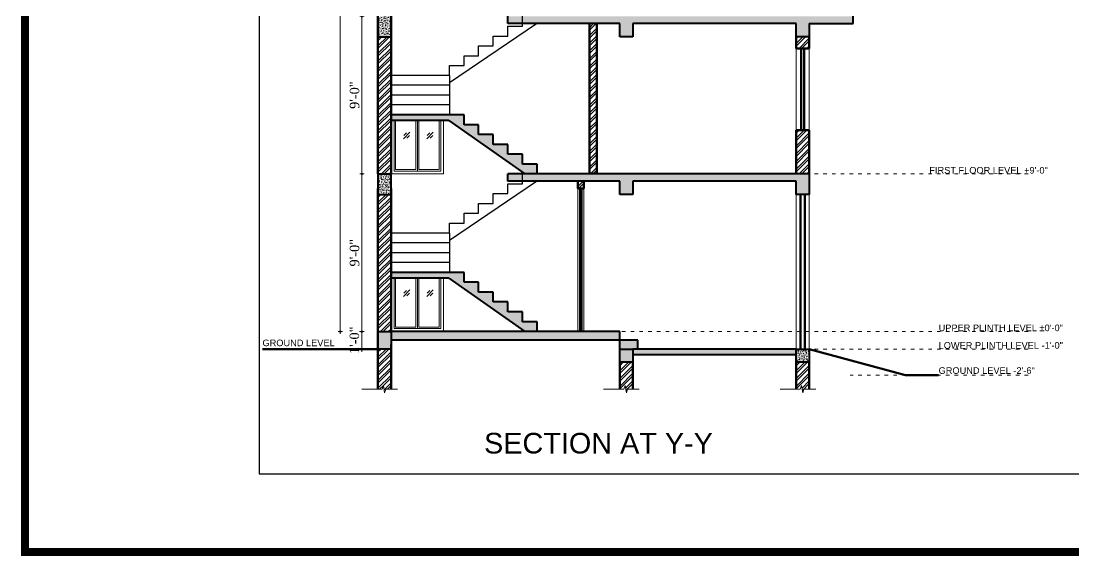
# Model space of a CAD drawing. Header units: inches. Extents: x 5914 to 162157, y -20538 to 282354.
# Drawn here: x 153056 to 153777, y -20538 to -20172 of the extents above; entities that cross this region are included whole.
import ezdxf

# ---------------------------------------------------------------- set-up
doc = ezdxf.new("R2010")
doc.units = ezdxf.units.IN
doc.header["$MEASUREMENT"] = 0
doc.header["$PDMODE"] = 99
doc.linetypes.add('ACAD_ISO03W100', pattern=[30, 12, -18])
for name, color, linetype, lineweight in [('CONC. OUTLINE RA', 150, 'Continuous', 40), ('DOOR-WIN RA', 3, 'Continuous', 20), ('ELE1 RA', 1, 'Continuous', 30), ('Hatch', 254, 'Continuous', 9), ('HATCH RA', 8, 'Continuous', 5), ('HIDDEN RA', 253, 'ACAD_ISO03W100', 9), ('Outline', 4, 'Continuous', 9), ('WALL RA', 42, 'Continuous', 50)]:
    doc.layers.add(name, color=color, linetype=linetype, lineweight=lineweight)
doc.layers.add('lettring', color=7, linetype='Continuous')
doc.styles.add('DIM', font='dutch.ttf')
doc.styles.get("Standard").update_dxf_attribs({"font": 'arial.ttf'})
doc.dimstyles.new('Copy of DIM 8', dxfattribs={"dimtxt": 6.5, "dimasz": 1, "dimexe": 6, "dimexo": 18, "dimgap": 1.6875, "dimtad": 1, "dimdec": 0, "dimzin": 3, "dimdsep": 46, "dimlunit": 4, "dimtxsty": 'DIM', "dimblk": 'dot 2', "dimcen": 0.09375, "dimse1": 1, "dimse2": 1, "dimclrd": 1, "dimclre": 1, "dimclrt": 256, "dimadec": 0, "dimazin": 0, "dimtfac": 0.75, "dimtdec": 0, "dimtix": 1, "dimtmove": 1, "dimatfit": 3, "dimldrblk": 'DOT', "dimfxl": 1, "dimtolj": 1, "dimtzin": 0, "dimlwd": 9, "dimlwe": 9, "dimarcsym": 0})
pattern_1 = [(45, (-6191.158, -5206.654), (-2.65165043, 2.65165043), []), (45, (-6189.3902, -5206.654), (-2.65165043, 2.65165043), [])]
pattern_2 = [(45, (-6191.158, -5202.654), (-2.65165043, 2.65165043), []), (45, (-6189.3902, -5202.654), (-2.65165043, 2.65165043), [])]
pattern_3 = [(50, (-6191.158, -5206.6541), (1.793150457, -0.156880337), [0.1875, -2.0625]), (355, (-6191.158, -5206.654), (-0.346878334, 1.880480334), [0.15, -1.65]), (100.4514445, (-6191.0085, -5206.6671), (1.446272117, 1.723599977), [0.15935048, -1.75285528]), (46.1842, (-6191.158, -5206.154), (2.668103327, -0.413798202), [0.28125, -3.09375]), (96.6356355, (-6190.9356, -5206.1886), (2.336654864, 2.4352965), [0.239025855, -2.6292844]), (351.184164, (-6191.158, -5206.154), (2.336654863, 2.4352965), [0.225, -2.475000002]), (21, (-6190.908, -5206.2791), (1.49226763, -1.006547227), [0.1875, -2.0625]), (326, (-6190.908, -5206.279), (0.60828833, 1.812875113), [0.15, -1.65]), (71.4514447, (-6190.7836, -5206.363), (2.100555942, 0.806327882), [0.159350475, -1.75285528]), (37.5, (-6191.158, -5206.6541), (0.0303996383, 0.8322346346), [0, -1.63, 0, -1.675, 0, -1.65625]), (7.5, (-6191.158, -5206.6541), (0.6576738436, 0.9860292797), [0, -0.955, 0, -1.5925, 0, -0.63125]), (327.5, (-6191.7155, -5206.6541), (1.3345560904, -0.0563871793), [0, -0.625, 0, -1.95, 0, -2.5875]), (317.5, (-6191.9655, -5206.6541), (1.457965423, 0.250262456), [0, -0.8125, 0, -1.295, 0, -1.8375])]
pattern_4 = [(50, (-6191.158, -5210.6541), (1.793150457, -0.156880337), [0.1875, -2.0625]), (355, (-6191.158, -5210.654), (-0.346878334, 1.880480334), [0.15, -1.65]), (100.4514445, (-6191.0085, -5210.6671), (1.446272117, 1.723599977), [0.15935048, -1.75285528]), (46.1842, (-6191.158, -5210.154), (2.668103327, -0.413798202), [0.28125, -3.09375]), (96.6356355, (-6190.9356, -5210.1886), (2.336654864, 2.4352965), [0.239025855, -2.6292844]), (351.184164, (-6191.158, -5210.154), (2.336654863, 2.4352965), [0.225, -2.475000002]), (21, (-6190.908, -5210.2791), (1.49226763, -1.006547227), [0.1875, -2.0625]), (326, (-6190.908, -5210.279), (0.60828833, 1.812875113), [0.15, -1.65]), (71.4514447, (-6190.7836, -5210.363), (2.100555942, 0.806327882), [0.159350475, -1.75285528]), (37.5, (-6191.158, -5210.6541), (0.0303996383, 0.8322346346), [0, -1.63, 0, -1.675, 0, -1.65625]), (7.5, (-6191.158, -5210.6541), (0.6576738436, 0.9860292797), [0, -0.955, 0, -1.5925, 0, -0.63125]), (327.5, (-6191.7155, -5210.6541), (1.3345560904, -0.0563871793), [0, -0.625, 0, -1.95, 0, -2.5875]), (317.5, (-6191.9655, -5210.6541), (1.457965423, 0.250262456), [0, -0.8125, 0, -1.295, 0, -1.8375])]

# ---------------------------------------------------------------- blocks, each defined once
blk = doc.blocks.new('dot1')
at = {"layer": 'Hatch'}
h = blk.add_hatch(color=256, dxfattribs=at)
edge = h.paths.add_edge_path()
edge.add_arc((0, 0), 1, 0, 360)
for p, q in [((3, 0), (-3, 0)), ((0, 3), (0, -3))]:
    blk.add_line(p, q, dxfattribs=at)
blk.add_circle((0, 0), 1, dxfattribs=at)
blk = doc.blocks.new('dot 2')
at = {"layer": 'Hatch', "xscale": 0.5, "yscale": 0.5, "zscale": 0.5}
blk.add_blockref('dot1', (0, 0), dxfattribs=at)
blk = doc.blocks.new('*D650')
at = {"layer": 'Defpoints', "color": 0, "transparency": 16777216}
for p in [(152297.97, -20191.26), (152309.02, -20191.26), (152309.02, -20299.26)]:
    blk.add_point(p, dxfattribs=at)
at = {"layer": 'lettring', "color": 1, "lineweight": 9, "transparency": 16777216}
blk.add_line((152297.97, -20298.26), (152297.97, -20192.26), dxfattribs=at)
for p, rotation in [((152297.97, -20191.26), 90), ((152297.97, -20299.26), 270)]:
    blk.add_blockref('dot 2', p, dxfattribs=dict(at, rotation=rotation))
at = {"layer": 'lettring', "transparency": 16777216, "insert": (152292.97, -20245.26), "char_height": 6.5, "attachment_point": 5, "rotation": 90, "style": 'DIM'}
blk.add_mtext('\\A1;9\'-0"', dxfattribs=at)
blk = doc.blocks.new('_Dot')
at = {"color": 0, "linetype": 'ByBlock', "lineweight": -2}
blk.add_line((-0.5, 0), (-1, 0), dxfattribs=at)
at = {"color": 0, "linetype": 'ByBlock', "const_width": 0.5}
blk.add_lwpolyline([(-0.25, 0, 1), (0.25, 0, 1)], format="xyb", close=True, dxfattribs=at)
blk = doc.blocks.new('*D651')
at = {"layer": 'Defpoints', "color": 0, "transparency": 16777216}
for p in [(152309.02, -20299.26), (152297.89, -20311.26), (152309.02, -20311.26)]:
    blk.add_point(p, dxfattribs=at)
at = {"layer": 'lettring', "color": 1, "lineweight": 9, "transparency": 16777216}
for p, q in [((152297.89, -20298.26), (152297.89, -20297.26)), ((152297.89, -20299.26), (152297.89, -20311.26)), ((152297.89, -20312.26), (152297.89, -20313.26))]:
    blk.add_line(p, q, dxfattribs=at)
for p, rotation in [((152297.89, -20299.26), 270), ((152297.89, -20311.26), 90)]:
    blk.add_blockref('dot 2', p, dxfattribs=dict(at, rotation=rotation))
at = {"layer": 'lettring', "transparency": 16777216, "insert": (152292.87, -20305.26), "char_height": 6.5, "attachment_point": 5, "rotation": 90, "style": 'DIM'}
blk.add_mtext('\\A1;1\'-0"', dxfattribs=at)
blk = doc.blocks.new('*D652')
at = {"layer": 'Defpoints', "color": 0, "transparency": 16777216}
for p in [(152297.97, -20083.26), (152309.02, -20083.26), (152309.02, -20191.26)]:
    blk.add_point(p, dxfattribs=at)
at = {"layer": 'lettring', "color": 1, "lineweight": 9, "transparency": 16777216}
blk.add_line((152297.97, -20190.26), (152297.97, -20084.26), dxfattribs=at)
for p, rotation in [((152297.97, -20083.26), 90), ((152297.97, -20191.26), 270)]:
    blk.add_blockref('dot 2', p, dxfattribs=dict(at, rotation=rotation))
at = {"layer": 'lettring', "transparency": 16777216, "insert": (152292.97, -20137.26), "char_height": 6.5, "attachment_point": 5, "rotation": 90, "style": 'DIM'}
blk.add_mtext('\\A1;9\'-0"', dxfattribs=at)
blk = doc.blocks.new('*D658')
at = {"layer": 'Defpoints', "color": 0, "transparency": 16777216}
for p in [(152321.25, -19759.26), (152283.2, -20299.26), (152321.25, -20299.26)]:
    blk.add_point(p, dxfattribs=at)
at = {"layer": 'lettring', "color": 1, "lineweight": 9, "transparency": 16777216}
blk.add_line((152283.2, -19760.26), (152283.2, -20298.26), dxfattribs=at)
for p, rotation in [((152283.2, -19759.26), 90), ((152283.2, -20299.26), 270)]:
    blk.add_blockref('dot 2', p, dxfattribs=dict(at, rotation=rotation))
at = {"layer": 'lettring', "transparency": 16777216, "insert": (152278.13, -20029.26), "char_height": 6.5, "attachment_point": 5, "rotation": 90, "style": 'DIM'}
blk.add_mtext('\\A1;45\'-0"', dxfattribs=at)
blk = doc.blocks.new('FSDF')
at = {"layer": 'HATCH RA', "transparency": 33554687}
h = blk.add_hatch(dxfattribs=at)
h.set_pattern_fill('AR-CONC', color=256, scale=0.25)
h.set_pattern_definition(pattern_4)
h.paths.add_polyline_path([(152318.02, -20083.26), (152309.02, -20083.26), (152309.02, -20097.26), (152318.02, -20097.26)])
h = blk.add_hatch(dxfattribs=at)
h.set_pattern_fill('AR-CONC', color=256, scale=0.25)
h.set_pattern_definition(pattern_4)
h.paths.add_polyline_path([(152474.72, -20088.26), (152474.72, -20097.26), (152483.72, -20097.26), (152483.72, -20088.26), (152595.66, -20088.26), (152595.66, -20097.26), (152604.66, -20097.26), (152604.66, -20088.26), (152634.66, -20088.26), (152634.66, -20083.26), (152398.02, -20083.26), (152398.02, -20088.26)])
h = blk.add_hatch(dxfattribs=at)
h.set_pattern_fill('ANSI32', color=256, scale=10)
h.set_pattern_definition(pattern_1)
h.paths.add_polyline_path([(152459.02, -20088.26), (152454.02, -20088.26), (152454.02, -20191.26), (152459.02, -20191.26)])
h = blk.add_hatch(dxfattribs=at)
h.set_pattern_fill('ANSI32', color=256, scale=10)
h.set_pattern_definition(pattern_1)
h.paths.add_polyline_path([(152309.02, -20191.26), (152318.02, -20191.26), (152318.02, -20097.26), (152309.02, -20097.26)])
h = blk.add_hatch(dxfattribs=at)
h.set_pattern_fill('ANSI32', color=256, scale=10)
h.set_pattern_definition([(45, (-6191.158, -5210.654), (-2.65165043, 2.65165043), []), (45, (-6189.3902, -5210.654), (-2.65165043, 2.65165043), [])])
h.paths.add_polyline_path([(152604.66, -20105.26), (152604.66, -20097.26), (152595.66, -20097.26), (152595.66, -20105.26)])
h = blk.add_hatch(dxfattribs=at)
h.set_pattern_fill('AR-CONC', color=256, scale=0.25)
h.set_pattern_definition([(50, (0, -216), (1.793150457, -0.156880337), [0.1875, -2.0625]), (355, (0, -216), (-0.346878334, 1.880480334), [0.15, -1.65]), (100.4514445, (0.1494, -216.013), (1.446272117, 1.723599977), [0.15935048, -1.75285528]), (46.1842, (0, -215.5), (2.668103327, -0.413798202), [0.28125, -3.09375]), (96.6356355, (0.2223, -215.5345), (2.336654864, 2.4352965), [0.239025855, -2.6292844]), (351.184164, (0, -215.5), (2.336654863, 2.4352965), [0.225, -2.475000002]), (21, (0.25, -215.625), (1.49226763, -1.006547227), [0.1875, -2.0625]), (326, (0.25, -215.625), (0.60828833, 1.812875113), [0.15, -1.65]), (71.4514447, (0.3744, -215.7089), (2.100555942, 0.806327882), [0.159350475, -1.75285528]), (37.5, (0, -216), (0.0303996383, 0.8322346346), [0, -1.63, 0, -1.675, 0, -1.65625]), (7.5, (0, -216), (0.6576738436, 0.9860292797), [0, -0.955, 0, -1.5925, 0, -0.63125]), (327.5, (-0.5575, -216), (1.3345560904, -0.0563871793), [0, -0.625, 0, -1.95, 0, -2.5875]), (317.5, (-0.8075, -216), (1.457965423, 0.250262456), [0, -0.8125, 0, -1.295, 0, -1.8375])])
h.paths.add_polyline_path([(152408.02, -20177.76), (152398.02, -20177.76), (152398.02, -20171.01), (152388.02, -20171.01), (152388.02, -20164.26), (152378.02, -20164.26), (152378.02, -20157.51), (152368.02, -20157.51), (152368.02, -20150.76), (152358.02, -20150.76), (152318.02, -20150.76), (152318.02, -20154.76), (152357.48, -20154.76), (152409.62, -20191.26), (152418.02, -20191.26), (152418.02, -20184.51), (152408.02, -20184.51)])
h = blk.add_hatch(dxfattribs=at)
h.set_pattern_fill('ANSI32', color=256, scale=10)
h.set_pattern_definition(pattern_1)
h.paths.add_polyline_path([(152604.66, -20161.26), (152595.66, -20161.26), (152595.66, -20191.26), (152604.66, -20191.26)])
h = blk.add_hatch(dxfattribs=at)
h.set_pattern_fill('AR-CONC', color=256, scale=0.25)
h.set_pattern_definition(pattern_3)
h.paths.add_polyline_path([(152309.02, -20191.26), (152309.02, -20205.26), (152318.02, -20205.26), (152318.02, -20191.26)])
h = blk.add_hatch(dxfattribs=at)
h.set_pattern_fill('AR-CONC', color=256, scale=0.25)
h.set_pattern_definition(pattern_3)
h.paths.add_polyline_path([(152474.72, -20196.26), (152474.72, -20205.26), (152483.72, -20205.26), (152483.72, -20196.26), (152595.66, -20196.26), (152595.66, -20205.26), (152604.66, -20205.26), (152604.66, -20191.26), (152398.02, -20191.26), (152398.02, -20196.26)])
h = blk.add_hatch(dxfattribs=at)
h.set_pattern_fill('ANSI32', color=256, scale=10)
h.set_pattern_definition(pattern_1)
h.paths.add_polyline_path([(152450.02, -20201.26), (152450.02, -20196.26), (152446.02, -20196.26), (152446.02, -20201.26)])
h = blk.add_hatch(dxfattribs=at)
h.set_pattern_fill('ANSI32', color=256, scale=10)
h.set_pattern_definition(pattern_2)
h.paths.add_polyline_path([(152318.02, -20205.26), (152309.02, -20205.26), (152309.02, -20299.26), (152318.02, -20299.26)])
h = blk.add_hatch(dxfattribs=at)
h.set_pattern_fill('AR-CONC', color=256, scale=0.25)
h.set_pattern_definition([(50, (0, -324), (1.793150457, -0.156880337), [0.1875, -2.0625]), (355, (0, -324), (-0.346878334, 1.880480334), [0.15, -1.65]), (100.4514445, (0.1494, -324.013), (1.446272117, 1.723599977), [0.15935048, -1.75285528]), (46.1842, (0, -323.5), (2.668103327, -0.413798202), [0.28125, -3.09375]), (96.6356355, (0.2223, -323.5345), (2.336654864, 2.4352965), [0.239025855, -2.6292844]), (351.184164, (0, -323.5), (2.336654863, 2.4352965), [0.225, -2.475000002]), (21, (0.25, -323.625), (1.49226763, -1.006547227), [0.1875, -2.0625]), (326, (0.25, -323.625), (0.60828833, 1.812875113), [0.15, -1.65]), (71.4514447, (0.3744, -323.7089), (2.100555942, 0.806327882), [0.159350475, -1.75285528]), (37.5, (0, -324), (0.0303996383, 0.8322346346), [0, -1.63, 0, -1.675, 0, -1.65625]), (7.5, (0, -324), (0.6576738436, 0.9860292797), [0, -0.955, 0, -1.5925, 0, -0.63125]), (327.5, (-0.5575, -324), (1.3345560904, -0.0563871793), [0, -0.625, 0, -1.95, 0, -2.5875]), (317.5, (-0.8075, -324), (1.457965423, 0.250262456), [0, -0.8125, 0, -1.295, 0, -1.8375])])
h.paths.add_polyline_path([(152408.02, -20285.76), (152398.02, -20285.76), (152398.02, -20279.01), (152388.02, -20279.01), (152388.02, -20272.26), (152378.02, -20272.26), (152378.02, -20265.51), (152368.02, -20265.51), (152368.02, -20258.76), (152358.02, -20258.76), (152318.02, -20258.76), (152318.02, -20262.76), (152357.48, -20262.76), (152409.62, -20299.26), (152418.02, -20299.26), (152418.02, -20292.51), (152408.02, -20292.51)])
h = blk.add_hatch(dxfattribs=at)
h.set_pattern_fill('AR-CONC', color=256, scale=0.25)
h.set_pattern_definition([(50, (0, 0), (1.793150457, -0.156880337), [0.1875, -2.0625]), (355, (0, 0), (-0.346878334, 1.880480334), [0.15, -1.65]), (100.4514445, (0.1494, -0.013), (1.446272117, 1.723599977), [0.15935048, -1.75285528]), (46.1842, (0, 0.5), (2.668103327, -0.413798202), [0.28125, -3.09375]), (96.6356355, (0.2223, 0.4655), (2.336654864, 2.4352965), [0.239025855, -2.6292844]), (351.184164, (0, 0.5), (2.336654863, 2.4352965), [0.225, -2.475000002]), (21, (0.25, 0.375), (1.49226763, -1.006547227), [0.1875, -2.0625]), (326, (0.25, 0.375), (0.60828833, 1.812875113), [0.15, -1.65]), (71.4514447, (0.3744, 0.2911), (2.100555942, 0.806327882), [0.159350475, -1.75285528]), (37.5, (0, 0), (0.0303996383, 0.8322346346), [0, -1.63, 0, -1.675, 0, -1.65625]), (7.5, (0, 0), (0.6576738436, 0.9860292797), [0, -0.955, 0, -1.5925, 0, -0.63125]), (327.5, (-0.5575, 0), (1.3345560904, -0.0563871793), [0, -0.625, 0, -1.95, 0, -2.5875]), (317.5, (-0.8075, 0), (1.457965423, 0.250262456), [0, -0.8125, 0, -1.295, 0, -1.8375])])
h.paths.add_polyline_path([(152483.72, -20311.26), (152474.72, -20311.26), (152474.72, -20320.26), (152483.72, -20320.26)])
h.paths.add_polyline_path([(152595.66, -20311.26), (152561.62, -20311.26), (152483.72, -20311.26), (152483.72, -20315.26), (152595.66, -20315.26)])
h.paths.add_polyline_path([(152487.02, -20305.26), (152474.72, -20305.26), (152474.72, -20311.26), (152483.72, -20311.26), (152487.02, -20311.26)])
h.paths.add_polyline_path([(152474.72, -20299.26), (152318.02, -20299.26), (152318.02, -20305.26), (152474.72, -20305.26)])
h.paths.add_polyline_path([(152318.02, -20299.26), (152309.02, -20299.26), (152309.02, -20311.24), (152318.02, -20311.24)])
h = blk.add_hatch(dxfattribs=at)
h.set_pattern_fill('ANSI32', color=256, scale=10)
h.set_pattern_definition(pattern_2)
h.paths.add_polyline_path([(152318.02, -20311.24), (152309.02, -20311.24), (152309.02, -20338.76), (152311.83, -20338.76), (152312.71, -20336.17), (152313.57, -20341.28), (152314.29, -20338.76), (152318.02, -20338.76)])
h = blk.add_hatch(dxfattribs=at)
h.set_pattern_fill('AR-CONC', color=256, scale=0.25)
h.set_pattern_definition([(50, (1.529, 0), (1.793150457, -0.156880337), [0.1875, -2.0625]), (355, (1.529, 0), (-0.346878334, 1.880480334), [0.15, -1.65]), (100.4514445, (1.6784, -0.013), (1.446272117, 1.723599977), [0.15935048, -1.75285528]), (46.1842, (1.529, 0.5), (2.668103327, -0.413798202), [0.28125, -3.09375]), (96.6356355, (1.7513, 0.4655), (2.336654864, 2.4352965), [0.239025855, -2.6292844]), (351.184164, (1.529, 0.5), (2.336654863, 2.4352965), [0.225, -2.475000002]), (21, (1.779, 0.375), (1.49226763, -1.006547227), [0.1875, -2.0625]), (326, (1.779, 0.375), (0.60828833, 1.812875113), [0.15, -1.65]), (71.4514447, (1.9033, 0.2911), (2.100555942, 0.806327882), [0.159350475, -1.75285528]), (37.5, (1.52894, 0), (0.0303996383, 0.8322346346), [0, -1.63, 0, -1.675, 0, -1.65625]), (7.5, (1.5289, 0), (0.6576738436, 0.9860292797), [0, -0.955, 0, -1.5925, 0, -0.63125]), (327.5, (0.97144, 0), (1.3345560904, -0.0563871793), [0, -0.625, 0, -1.95, 0, -2.5875]), (317.5, (0.7214, 0), (1.457965423, 0.250262456), [0, -0.8125, 0, -1.295, 0, -1.8375])])
h.paths.add_polyline_path([(152604.66, -20320.26), (152604.66, -20311.26), (152595.66, -20311.26), (152595.66, -20316.26), (152595.66, -20320.26)])
h = blk.add_hatch(dxfattribs=at)
h.set_pattern_fill('ANSI32', color=256, scale=10)
h.set_pattern_definition(pattern_2)
h.paths.add_polyline_path([(152483.72, -20320.26), (152474.72, -20320.26), (152474.72, -20338.76), (152477.53, -20338.76), (152478.41, -20336.17), (152479.27, -20341.28), (152479.99, -20338.76), (152483.72, -20338.76)])
h = blk.add_hatch(dxfattribs=at)
h.set_pattern_fill('ANSI32', color=256, scale=10)
h.set_pattern_definition([(45, (-6070.2195, -5202.654), (-2.65165043, 2.65165043), []), (45, (-6068.4518, -5202.654), (-2.65165043, 2.65165043), [])])
h.paths.add_polyline_path([(152604.66, -20320.26), (152595.66, -20320.26), (152595.66, -20338.76), (152598.47, -20338.76), (152599.35, -20336.17), (152600.21, -20341.28), (152600.93, -20338.76), (152604.66, -20338.76)])
at = {"layer": 'CONC. OUTLINE RA'}
for p, q in [((152309.02, -20083.26), (152309.02, -20097.26)), ((152318.02, -20097.26), (152318.02, -20083.26)), ((152398.02, -20088.26), (152398.02, -20083.26)), ((152634.66, -20088.26), (152634.66, -20083.26)), ((152474.72, -20088.26), (152398.02, -20088.26)), ((152474.72, -20097.26), (152474.72, -20088.26)), ((152595.66, -20088.26), (152483.72, -20088.26)), ((152483.72, -20088.26), (152483.72, -20097.26)), ((152595.66, -20097.26), (152595.66, -20088.26)), ((152604.66, -20088.26), (152604.66, -20097.26)), ((152604.66, -20088.26), (152634.66, -20088.26)), ((152309.02, -20097.26), (152318.02, -20097.26)), ((152483.72, -20097.26), (152474.72, -20097.26)), ((152604.66, -20097.26), (152595.66, -20097.26)), ((152368.02, -20150.76), (152318.02, -20150.76)), ((152357.48, -20154.76), (152318.02, -20154.76)), ((152357.48, -20154.76), (152409.62, -20191.26)), ((152368.02, -20150.76), (152358.02, -20150.76)), ((152368.02, -20157.51), (152368.02, -20150.76)), ((152378.02, -20157.51), (152368.02, -20157.51)), ((152378.02, -20164.26), (152378.02, -20157.51)), ((152388.02, -20164.26), (152378.02, -20164.26)), ((152388.02, -20171.01), (152388.02, -20164.26)), ((152398.02, -20171.01), (152388.02, -20171.01)), ((152398.02, -20177.76), (152398.02, -20171.01)), ((152408.02, -20177.76), (152398.02, -20177.76)), ((152408.02, -20184.51), (152408.02, -20177.76)), ((152418.02, -20184.51), (152408.02, -20184.51)), ((152418.02, -20191.26), (152418.02, -20184.51)), ((152309.02, -20191.26), (152309.02, -20205.26)), ((152309.02, -20191.26), (152318.02, -20191.26)), ((152318.02, -20205.26), (152318.02, -20191.26)), ((152604.66, -20191.26), (152398.02, -20191.26)), ((152398.02, -20196.26), (152398.02, -20191.26)), ((152604.66, -20191.26), (152604.66, -20205.26)), ((152474.72, -20196.26), (152398.02, -20196.26)), ((152474.72, -20205.26), (152474.72, -20196.26)), ((152595.66, -20196.26), (152483.72, -20196.26)), ((152483.72, -20196.26), (152483.72, -20205.26)), ((152595.66, -20205.26), (152595.66, -20196.26)), ((152309.02, -20205.26), (152318.02, -20205.26)), ((152483.72, -20205.26), (152474.72, -20205.26)), ((152604.66, -20205.26), (152595.66, -20205.26)), ((152368.02, -20258.76), (152318.02, -20258.76)), ((152357.48, -20262.76), (152318.02, -20262.76)), ((152357.48, -20262.76), (152409.62, -20299.26)), ((152368.02, -20258.76), (152358.02, -20258.76)), ((152368.02, -20265.51), (152368.02, -20258.76)), ((152378.02, -20265.51), (152368.02, -20265.51)), ((152378.02, -20272.26), (152378.02, -20265.51)), ((152388.02, -20272.26), (152378.02, -20272.26)), ((152388.02, -20279.01), (152388.02, -20272.26)), ((152398.02, -20279.01), (152388.02, -20279.01)), ((152398.02, -20285.76), (152398.02, -20279.01)), ((152408.02, -20285.76), (152398.02, -20285.76)), ((152408.02, -20292.51), (152408.02, -20285.76)), ((152418.02, -20292.51), (152408.02, -20292.51)), ((152418.02, -20299.26), (152418.02, -20292.51)), ((152474.72, -20299.26), (152318.02, -20299.26)), ((152474.72, -20311.26), (152474.72, -20299.26)), ((152487.02, -20305.26), (152318.02, -20305.26)), ((152487.02, -20311.26), (152487.02, -20305.26)), ((152595.66, -20311.26), (152483.72, -20311.26)), ((152595.66, -20315.26), (152483.72, -20315.26))]:
    blk.add_line(p, q, dxfattribs=at)
for points in [[(152318.02, -20299.26), (152318.02, -20311.24), (152309.02, -20311.24), (152309.02, -20299.26), (152318.02, -20299.26)], [(152483.72, -20311.26), (152483.72, -20320.26), (152474.72, -20320.26), (152474.72, -20311.26)], [(152474.72, -20311.26), (152474.72, -20311.26), (152483.72, -20311.26)], [(152595.66, -20316.26), (152595.66, -20311.26), (152604.66, -20311.26), (152604.66, -20320.26), (152595.66, -20320.26), (152595.66, -20316.26)]]:
    blk.add_lwpolyline(points, dxfattribs=at)
at = {"layer": 'DOOR-WIN RA'}
for p, q in [((152595.66, -20105.26), (152595.66, -20161.26)), ((152604.66, -20105.26), (152604.66, -20161.26)), ((152320.02, -20189.26), (152320.02, -20154.76)), ((152320.02, -20189.26), (152320.02, -20154.76)), ((152321.02, -20188.26), (152321.02, -20154.76)), ((152321.02, -20188.26), (152321.02, -20154.76)), ((152335.02, -20154.76), (152335.02, -20188.26)), ((152335.02, -20154.76), (152335.02, -20188.26)), ((152336.02, -20154.76), (152336.02, -20189.26)), ((152336.02, -20154.76), (152336.02, -20189.26)), ((152337.02, -20154.76), (152337.02, -20188.26)), ((152337.02, -20154.76), (152337.02, -20188.26)), ((152351.02, -20150.76), (152351.02, -20150.24)), ((152351.02, -20150.76), (152351.02, -20150.24)), ((152351.02, -20188.26), (152351.02, -20154.76)), ((152351.02, -20188.26), (152351.02, -20154.76)), ((152352.02, -20189.26), (152352.02, -20154.76)), ((152352.02, -20189.26), (152352.02, -20154.76)), ((152354.02, -20191.26), (152354.02, -20154.76)), ((152354.02, -20191.26), (152354.02, -20154.76)), ((152330.77, -20162.6), (152326.6, -20167.23)), ((152330.77, -20162.6), (152326.6, -20167.23)), ((152328.5, -20163.05), (152326.8, -20164.94)), ((152328.5, -20163.05), (152326.8, -20164.94)), ((152346.77, -20162.6), (152342.6, -20167.23)), ((152346.77, -20162.6), (152342.6, -20167.23)), ((152344.5, -20163.05), (152342.8, -20164.94)), ((152344.5, -20163.05), (152342.8, -20164.94)), ((152330.56, -20164.9), (152328.86, -20166.79)), ((152330.56, -20164.9), (152328.86, -20166.79)), ((152346.56, -20164.9), (152344.86, -20166.79)), ((152346.56, -20164.9), (152344.86, -20166.79)), ((152318.02, -20191.26), (152354.02, -20191.26)), ((152318.02, -20191.26), (152354.02, -20191.26)), ((152320.02, -20189.26), (152352.02, -20189.26)), ((152320.02, -20189.26), (152352.02, -20189.26)), ((152321.02, -20188.26), (152335.02, -20188.26)), ((152321.02, -20188.26), (152335.02, -20188.26)), ((152337.02, -20188.26), (152351.02, -20188.26)), ((152337.02, -20188.26), (152351.02, -20188.26)), ((152446.02, -20201.26), (152446.02, -20299.26)), ((152450.02, -20201.26), (152450.02, -20299.26)), ((152595.66, -20205.26), (152595.66, -20311.26)), ((152604.66, -20205.26), (152604.66, -20311.26)), ((152320.02, -20297.26), (152320.02, -20262.76)), ((152320.02, -20297.26), (152320.02, -20262.76)), ((152321.02, -20296.26), (152321.02, -20262.76)), ((152321.02, -20296.26), (152321.02, -20262.76)), ((152335.02, -20262.76), (152335.02, -20296.26)), ((152335.02, -20262.76), (152335.02, -20296.26)), ((152336.02, -20262.76), (152336.02, -20297.26)), ((152336.02, -20262.76), (152336.02, -20297.26)), ((152337.02, -20262.76), (152337.02, -20296.26)), ((152337.02, -20262.76), (152337.02, -20296.26)), ((152351.02, -20258.76), (152351.02, -20258.24)), ((152351.02, -20258.76), (152351.02, -20258.24)), ((152351.02, -20296.26), (152351.02, -20262.76)), ((152351.02, -20296.26), (152351.02, -20262.76)), ((152352.02, -20297.26), (152352.02, -20262.76)), ((152352.02, -20297.26), (152352.02, -20262.76)), ((152354.02, -20299.26), (152354.02, -20262.76)), ((152354.02, -20299.26), (152354.02, -20262.76)), ((152330.77, -20270.6), (152326.6, -20275.23)), ((152330.77, -20270.6), (152326.6, -20275.23)), ((152328.5, -20271.05), (152326.8, -20272.94)), ((152328.5, -20271.05), (152326.8, -20272.94)), ((152346.77, -20270.6), (152342.6, -20275.23)), ((152346.77, -20270.6), (152342.6, -20275.23)), ((152344.5, -20271.05), (152342.8, -20272.94)), ((152344.5, -20271.05), (152342.8, -20272.94)), ((152330.56, -20272.9), (152328.86, -20274.79)), ((152330.56, -20272.9), (152328.86, -20274.79)), ((152346.56, -20272.9), (152344.86, -20274.79)), ((152346.56, -20272.9), (152344.86, -20274.79)), ((152318.02, -20299.26), (152354.02, -20299.26)), ((152318.02, -20299.26), (152354.02, -20299.26)), ((152320.02, -20297.26), (152352.02, -20297.26)), ((152320.02, -20297.26), (152352.02, -20297.26)), ((152321.02, -20296.26), (152335.02, -20296.26)), ((152321.02, -20296.26), (152335.02, -20296.26)), ((152337.02, -20296.26), (152351.02, -20296.26)), ((152337.02, -20296.26), (152351.02, -20296.26)), ((152311.83, -20338.76), (152312.71, -20336.17)), ((152312.71, -20336.17), (152313.57, -20341.28)), ((152477.53, -20338.76), (152478.41, -20336.17)), ((152478.41, -20336.17), (152479.27, -20341.28)), ((152598.47, -20338.76), (152599.35, -20336.17)), ((152599.35, -20336.17), (152600.21, -20341.28)), ((152298, -20338.76), (152311.83, -20338.76)), ((152313.57, -20341.28), (152314.29, -20338.76)), ((152314.29, -20338.76), (152322.46, -20338.76)), ((152463.7, -20338.76), (152477.53, -20338.76)), ((152479.27, -20341.28), (152479.99, -20338.76)), ((152479.99, -20338.76), (152488.16, -20338.76)), ((152584.64, -20338.76), (152598.47, -20338.76)), ((152600.21, -20341.28), (152600.93, -20338.76)), ((152600.93, -20338.76), (152609.1, -20338.76))]:
    blk.add_line(p, q, dxfattribs=at)
at = {"layer": 'ELE1 RA'}
for p, q in [((152408.02, -20090.01), (152408.02, -20083.26)), ((152358.02, -20128.58), (152417.77, -20088.26)), ((152398.02, -20096.76), (152398.02, -20090.01)), ((152398.02, -20090.01), (152408.02, -20090.01)), ((152388.02, -20103.51), (152388.02, -20096.76)), ((152388.02, -20096.76), (152398.02, -20096.76)), ((152378.02, -20110.26), (152378.02, -20103.51)), ((152378.02, -20103.51), (152388.02, -20103.51)), ((152368.02, -20117.01), (152368.02, -20110.26)), ((152368.02, -20110.26), (152378.02, -20110.26)), ((152358.02, -20123.76), (152358.02, -20117.01)), ((152358.02, -20117.01), (152368.02, -20117.01)), ((152358.02, -20123.76), (152318.02, -20123.76)), ((152358.02, -20123.76), (152358.02, -20150.76)), ((152358.02, -20130.51), (152318.02, -20130.51)), ((152358.02, -20137.26), (152318.02, -20137.26)), ((152358.02, -20144.01), (152318.02, -20144.01)), ((152408.02, -20198.01), (152408.02, -20191.26)), ((152358.02, -20236.58), (152417.77, -20196.26)), ((152398.02, -20204.76), (152398.02, -20198.01)), ((152398.02, -20198.01), (152408.02, -20198.01)), ((152388.02, -20211.51), (152388.02, -20204.76)), ((152388.02, -20204.76), (152398.02, -20204.76)), ((152378.02, -20218.26), (152378.02, -20211.51)), ((152378.02, -20211.51), (152388.02, -20211.51)), ((152368.02, -20225.01), (152368.02, -20218.26)), ((152368.02, -20218.26), (152378.02, -20218.26)), ((152358.02, -20231.76), (152358.02, -20225.01)), ((152358.02, -20225.01), (152368.02, -20225.01)), ((152358.02, -20231.76), (152318.02, -20231.76)), ((152358.02, -20231.76), (152358.02, -20258.76)), ((152358.02, -20238.51), (152318.02, -20238.51)), ((152358.02, -20245.26), (152318.02, -20245.26)), ((152358.02, -20252.01), (152318.02, -20252.01))]:
    blk.add_line(p, q, dxfattribs=at)
at = {"layer": 'ELE1 RA', "lineweight": 50}
for p, q in [((152309.02, -20311.26), (152229.85, -20311.26)), ((152693.3, -20329.26), (152670.66, -20329.26))]:
    blk.add_line(p, q, dxfattribs=at)
at = {"layer": 'HIDDEN RA', "ltscale": 0.2}
for p, q in [((152754.67, -20191.26), (152566.14, -20191.26)), ((152754.67, -20299.26), (152475.02, -20299.26)), ((152754.67, -20311.26), (152561.62, -20311.26)), ((152754.67, -20329.26), (152632.66, -20329.26))]:
    blk.add_line(p, q, dxfattribs=at)
at = {"layer": 'WALL RA'}
for p, q in [((152309.02, -20191.26), (152309.02, -19761.26)), ((152318.02, -20191.26), (152318.02, -19761.26)), ((152454.02, -20191.26), (152454.02, -20088.26)), ((152459.02, -20191.26), (152459.02, -20088.26)), ((152595.66, -20105.26), (152595.66, -20097.26)), ((152604.66, -20105.26), (152604.66, -20097.26)), ((152595.66, -20105.26), (152604.66, -20105.26)), ((152599.16, -20105.26), (152599.16, -20161.26)), ((152601.16, -20105.26), (152601.16, -20161.26)), ((152595.66, -20191.26), (152595.66, -20161.26)), ((152595.66, -20161.26), (152604.66, -20161.26)), ((152604.66, -20191.26), (152604.66, -20161.26)), ((152446.02, -20201.26), (152446.02, -20196.26)), ((152450.02, -20201.26), (152450.02, -20196.26)), ((152309.02, -20311.26), (152309.02, -20201.26)), ((152318.02, -20299.26), (152318.02, -20201.26)), ((152450.02, -20201.26), (152446.02, -20201.26)), ((152447.52, -20201.26), (152447.52, -20299.26)), ((152448.52, -20201.26), (152448.52, -20299.26)), ((152598.66, -20205.26), (152598.66, -20311.26)), ((152601.66, -20205.26), (152601.66, -20311.26)), ((152309.02, -20308.26), (152309.02, -20338.76)), ((152318.02, -20338.76), (152318.02, -20308.26)), ((152670.66, -20329.26), (152604.66, -20311.26)), ((152474.72, -20320.26), (152474.72, -20338.76)), ((152483.72, -20338.76), (152483.72, -20320.26)), ((152595.66, -20320.26), (152595.66, -20338.76)), ((152604.66, -20338.43), (152604.66, -20320.26))]:
    blk.add_line(p, q, dxfattribs=at)
at = {"attachment_point": 1}
for s, width, gutter_width, insert, char_height in [('FIRST FLOOR LEVEL +9\'-0"', 197.7266, 56.53, (152686.95, -20186.5), 4.5225), ('UPPER PLINTH LEVEL %%P0\'-0"', 197.7266, 56.53, (152693.3, -20294.5), 4.5225), ('GROUND LEVEL ', 237.272, 67.84, (152229.85, -20304.78), 4.5225), ('LOWER PLINTH LEVEL -1\'-0"', 197.7266, 56.53, (152693.3, -20306.5), 4.5225), ('GROUND LEVEL -2\'-6"', 197.7266, 56.53, (152693.3, -20323.74), 4.5225), ('SECTION AT Y-Y', 247.1583, 70.66, (152381.73, -20368.72), 14.1327)]:
    blk.add_mtext_dynamic_manual_height_columns(s, width=width, gutter_width=gutter_width, heights=[0], dxfattribs=dict(at, insert=insert, char_height=char_height))
at = {"layer": 'lettring'}
for base, p1, p2, picture, middle in [((152283.2, -20299.26), (152321.25, -19759.26), (152321.25, -20299.26), '*D658', (152278.13, -20029.26)), ((152297.97, -20083.26), (152309.02, -20191.26), (152309.02, -20083.26), '*D652', (152292.97, -20137.26)), ((152297.97, -20191.26), (152309.02, -20299.26), (152309.02, -20191.26), '*D650', (152292.97, -20245.26)), ((152297.89, -20311.26), (152309.02, -20299.26), (152309.02, -20311.26), '*D651', (152292.87, -20305.26))]:
    dim = blk.add_linear_dim(base=base, p1=p1, p2=p2, angle=90, dimstyle='Copy of DIM 8', dxfattribs=at)
    dim.commit()
    dim.dimension.update_dxf_attribs({"geometry": picture, "text_midpoint": middle})

msp = doc.modelspace()

# ---------------------------------------------------------------- linework, layer by layer
at = {"layer": 'Outline', "lineweight": 30}
msp.add_line((153218.79, -20481.93), (156215.47, -20481.93), dxfattribs=at)
at = {"layer": 'Outline', "const_width": 5.35}
msp.add_lwpolyline([(153058.26, -20535.45), (153058.26, -18394.97), (156268.98, -18394.97), (156268.98, -20535.45)], close=True, dxfattribs=at)
at = {"layer": 'Outline', "lineweight": 30}
msp.add_lwpolyline([(156215.47, -18448.48), (153218.79, -18448.48), (153218.79, -20481.93)], dxfattribs=at)

# ---------------------------------------------------------------- block references
at = {"layer": 'HATCH RA'}
msp.add_blockref('FSDF', (991.22, -85.07), dxfattribs=at)

doc.saveas('drawing.dxf')
